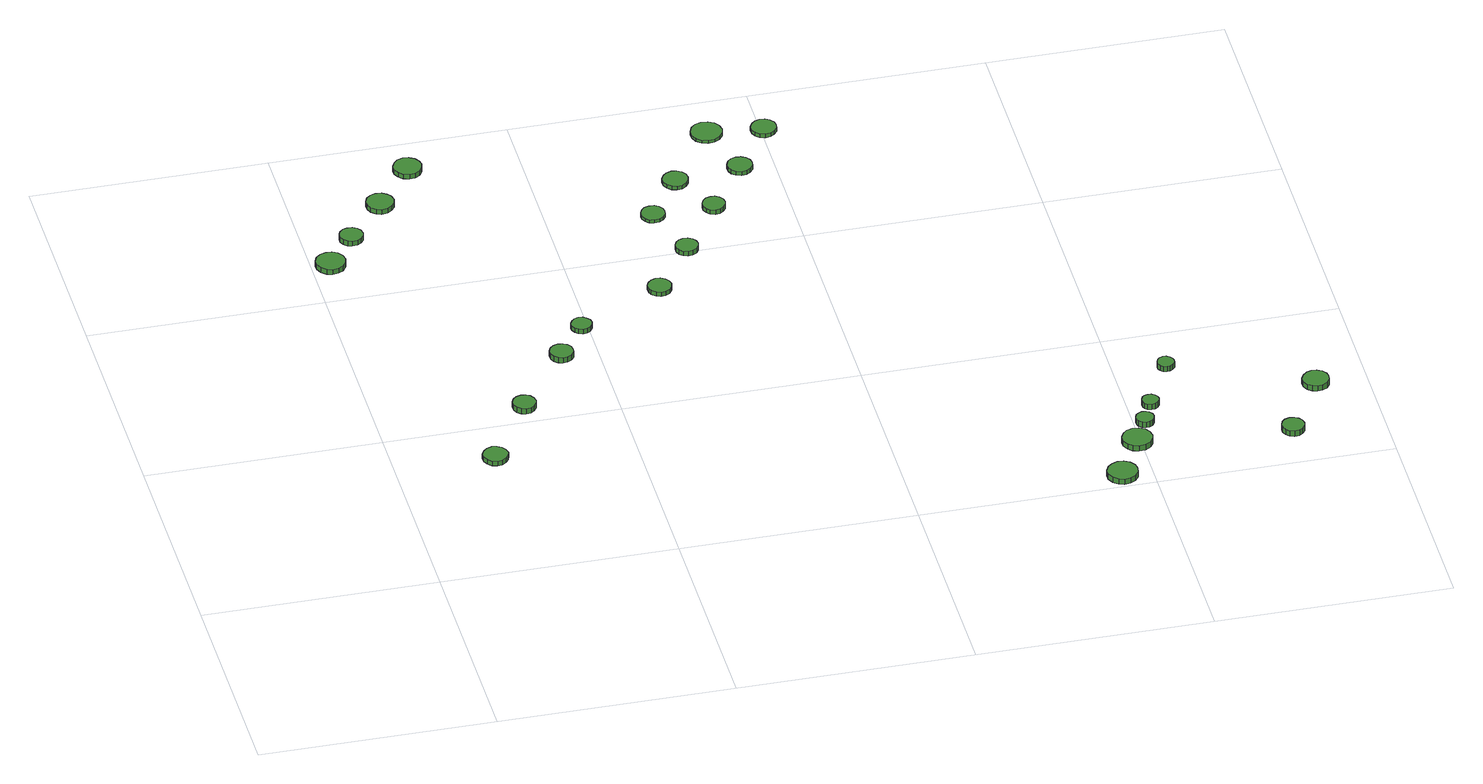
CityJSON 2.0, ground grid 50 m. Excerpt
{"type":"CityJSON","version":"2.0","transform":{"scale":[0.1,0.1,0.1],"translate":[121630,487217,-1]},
"CityObjects":{
"tree1":{"type":"SolitaryVegetationObject","attributes":{"function":"something"},"geometry":[{"type":"MultiSurface","lod":"1","boundaries":[[[0,1,2,3,4,5,6,7,8,9,10,11,12,13,14]],[[15,16,17,18,19,20,21,22,23,24,25,26,27,28,29]],[[0,29,28,1]],[[1,28,27,2]],[[2,27,26,3]],[[3,26,25,4]],[[4,25,24,5]],[[5,24,23,6]],[[6,23,22,7]],[[7,22,21,8]],[[8,21,20,9]],[[9,20,19,10]],[[10,19,18,11]],[[11,18,17,12]],[[12,17,16,13]],[[13,16,15,14]],[[14,15,29,0]]]}]},
"tree2":{"type":"SolitaryVegetationObject","attributes":{"function":"something"},"geometry":[{"type":"MultiSurface","lod":"1","boundaries":[[[30,31,32,33,34,35,36,37,38,39,40,41,42,43,44]],[[45,46,47,48,49,50,51,52,53,54,55,56,57,58,59]],[[30,59,58,31]],[[31,58,57,32]],[[32,57,56,33]],[[33,56,55,34]],[[34,55,54,35]],[[35,54,53,36]],[[36,53,52,37]],[[37,52,51,38]],[[38,51,50,39]],[[39,50,49,40]],[[40,49,48,41]],[[41,48,47,42]],[[42,47,46,43]],[[43,46,45,44]],[[44,45,59,30]]]}]},
"tree3":{"type":"SolitaryVegetationObject","attributes":{"function":"something"},"geometry":[{"type":"MultiSurface","lod":"1","boundaries":[[[60,61,62,63,64,65,66,67,68,69,70,71,72,73,74]],[[75,76,77,78,79,80,81,82,83,84,85,86,87,88,89]],[[60,89,88,61]],[[61,88,87,62]],[[62,87,86,63]],[[63,86,85,64]],[[64,85,84,65]],[[65,84,83,66]],[[66,83,82,67]],[[67,82,81,68]],[[68,81,80,69]],[[69,80,79,70]],[[70,79,78,71]],[[71,78,77,72]],[[72,77,76,73]],[[73,76,75,74]],[[74,75,89,60]]]}]},
"tree4":{"type":"SolitaryVegetationObject","attributes":{"function":"something"},"geometry":[{"type":"MultiSurface","lod":"1","boundaries":[[[90,91,92,93,94,95,96,97,98,99,100,101,102,103,104]],[[105,106,107,108,109,110,111,112,113,114,115,116,117,118,119]],[[90,119,118,91]],[[91,118,117,92]],[[92,117,116,93]],[[93,116,115,94]],[[94,115,114,95]],[[95,114,113,96]],[[96,113,112,97]],[[97,112,111,98]],[[98,111,110,99]],[[99,110,109,100]],[[100,109,108,101]],[[101,108,107,102]],[[102,107,106,103]],[[103,106,105,104]],[[104,105,119,90]]]}]},
"tree5":{"type":"SolitaryVegetationObject","attributes":{"function":"something"},"geometry":[{"type":"MultiSurface","lod":"1","boundaries":[[[120,121,122,123,124,125,126,127,128,129,130,131,132,133,134]],[[135,136,137,138,139,140,141,142,143,144,145,146,147,148,149]],[[120,149,148,121]],[[121,148,147,122]],[[122,147,146,123]],[[123,146,145,124]],[[124,145,144,125]],[[125,144,143,126]],[[126,143,142,127]],[[127,142,141,128]],[[128,141,140,129]],[[129,140,139,130]],[[130,139,138,131]],[[131,138,137,132]],[[132,137,136,133]],[[133,136,135,134]],[[134,135,149,120]]]}]},
"tree6":{"type":"SolitaryVegetationObject","attributes":{"function":"something"},"geometry":[{"type":"MultiSurface","lod":"1","boundaries":[[[150,151,152,153,154,155,156,157,158,159,160,161,162,163,164]],[[165,166,167,168,169,170,171,172,173,174,175,176,177,178,179]],[[150,179,178,151]],[[151,178,177,152]],[[152,177,176,153]],[[153,176,175,154]],[[154,175,174,155]],[[155,174,173,156]],[[156,173,172,157]],[[157,172,171,158]],[[158,171,170,159]],[[159,170,169,160]],[[160,169,168,161]],[[161,168,167,162]],[[162,167,166,163]],[[163,166,165,164]],[[164,165,179,150]]]}]},
"tree7":{"type":"SolitaryVegetationObject","attributes":{"function":"something"},"geometry":[{"type":"MultiSurface","lod":"1","boundaries":[[[180,181,182,183,184,185,186,187,188,189,190,191,192,193,194]],[[195,196,197,198,199,200,201,202,203,204,205,206,207,208,209]],[[180,209,208,181]],[[181,208,207,182]],[[182,207,206,183]],[[183,206,205,184]],[[184,205,204,185]],[[185,204,203,186]],[[186,203,202,187]],[[187,202,201,188]],[[188,201,200,189]],[[189,200,199,190]],[[190,199,198,191]],[[191,198,197,192]],[[192,197,196,193]],[[193,196,195,194]],[[194,195,209,180]]]}]},
"tree8":{"type":"SolitaryVegetationObject","attributes":{"function":"something"},"geometry":[{"type":"MultiSurface","lod":"1","boundaries":[[[210,211,212,213,214,215,216,217,218,219,220,221,222,223,224]],[[225,226,227,228,229,230,231,232,233,234,235,236,237,238,239]],[[210,239,238,211]],[[211,238,237,212]],[[212,237,236,213]],[[213,236,235,214]],[[214,235,234,215]],[[215,234,233,216]],[[216,233,232,217]],[[217,232,231,218]],[[218,231,230,219]],[[219,230,229,220]],[[220,229,228,221]],[[221,228,227,222]],[[222,227,226,223]],[[223,226,225,224]],[[224,225,239,210]]]}]},
"tree9":{"type":"SolitaryVegetationObject","attributes":{"function":"something"},"geometry":[{"type":"MultiSurface","lod":"1","boundaries":[[[240,241,242,243,244,245,246,247,248,249,250,251,252,253,254]],[[255,256,257,258,259,260,261,262,263,264,265,266,267,268,269]],[[240,269,268,241]],[[241,268,267,242]],[[242,267,266,243]],[[243,266,265,244]],[[244,265,264,245]],[[245,264,263,246]],[[246,263,262,247]],[[247,262,261,248]],[[248,261,260,249]],[[249,260,259,250]],[[250,259,258,251]],[[251,258,257,252]],[[252,257,256,253]],[[253,256,255,254]],[[254,255,269,240]]]}]},
"tree10":{"type":"SolitaryVegetationObject","attributes":{"function":"something"},"geometry":[{"type":"MultiSurface","lod":"1","boundaries":[[[270,271,272,273,274,275,276,277,278,279,280,281,282,283,284]],[[285,286,287,288,289,290,291,292,293,294,295,296,297,298,299]],[[270,299,298,271]],[[271,298,297,272]],[[272,297,296,273]],[[273,296,295,274]],[[274,295,294,275]],[[275,294,293,276]],[[276,293,292,277]],[[277,292,291,278]],[[278,291,290,279]],[[279,290,289,280]],[[280,289,288,281]],[[281,288,287,282]],[[282,287,286,283]],[[283,286,285,284]],[[284,285,299,270]]]}]},
"tree11":{"type":"SolitaryVegetationObject","attributes":{"function":"something"},"geometry":[{"type":"MultiSurface","lod":"1","boundaries":[[[300,301,302,303,304,305,306,307,308,309,310,311,312,313,314]],[[315,316,317,318,319,320,321,322,323,324,325,326,327,328,329]],[[300,329,328,301]],[[301,328,327,302]],[[302,327,326,303]],[[303,326,325,304]],[[304,325,324,305]],[[305,324,323,306]],[[306,323,322,307]],[[307,322,321,308]],[[308,321,320,309]],[[309,320,319,310]],[[310,319,318,311]],[[311,318,317,312]],[[312,317,316,313]],[[313,316,315,314]],[[314,315,329,300]]]}]},
"tree12":{"type":"SolitaryVegetationObject","attributes":{"function":"something"},"geometry":[{"type":"MultiSurface","lod":"1","boundaries":[[[330,331,332,333,334,335,336,337,338,339,340,341,342,343,344]],[[345,346,347,348,349,350,351,352,353,354,355,356,357,358,359]],[[330,359,358,331]],[[331,358,357,332]],[[332,357,356,333]],[[333,356,355,334]],[[334,355,354,335]],[[335,354,353,336]],[[336,353,352,337]],[[337,352,351,338]],[[338,351,350,339]],[[339,350,349,340]],[[340,349,348,341]],[[341,348,347,342]],[[342,347,346,343]],[[343,346,345,344]],[[344,345,359,330]]]}]},
"tree13":{"type":"SolitaryVegetationObject","attributes":{"function":"something"},"geometry":[{"type":"MultiSurface","lod":"1","boundaries":[[[360,361,362,363,364,365,366,367,368,369,370,371,372,373,374]],[[375,376,377,378,379,380,381,382,383,384,385,386,387,388,389]],[[360,389,388,361]],[[361,388,387,362]],[[362,387,386,363]],[[363,386,385,364]],[[364,385,384,365]],[[365,384,383,366]],[[366,383,382,367]],[[367,382,381,368]],[[368,381,380,369]],[[369,380,379,370]],[[370,379,378,371]],[[371,378,377,372]],[[372,377,376,373]],[[373,376,375,374]],[[374,375,389,360]]]}]},
"tree14":{"type":"SolitaryVegetationObject","attributes":{"function":"something"},"geometry":[{"type":"MultiSurface","lod":"1","boundaries":[[[390,391,392,393,394,395,396,397,398,399,400,401,402,403,404]],[[405,406,407,408,409,410,411,412,413,414,415,416,417,418,419]],[[390,419,418,391]],[[391,418,417,392]],[[392,417,416,393]],[[393,416,415,394]],[[394,415,414,395]],[[395,414,413,396]],[[396,413,412,397]],[[397,412,411,398]],[[398,411,410,399]],[[399,410,409,400]],[[400,409,408,401]],[[401,408,407,402]],[[402,407,406,403]],[[403,406,405,404]],[[404,405,419,390]]]}]},
"tree15":{"type":"SolitaryVegetationObject","attributes":{"function":"something"},"geometry":[{"type":"MultiSurface","lod":"1","boundaries":[[[420,421,422,423,424,425,426,427,428,429,430,431,432,433,434]],[[435,436,437,438,439,440,441,442,443,444,445,446,447,448,449]],[[420,449,448,421]],[[421,448,447,422]],[[422,447,446,423]],[[423,446,445,424]],[[424,445,444,425]],[[425,444,443,426]],[[426,443,442,427]],[[427,442,441,428]],[[428,441,440,429]],[[429,440,439,430]],[[430,439,438,431]],[[431,438,437,432]],[[432,437,436,433]],[[433,436,435,434]],[[434,435,449,420]]]}]},
"tree16":{"type":"SolitaryVegetationObject","attributes":{"function":"something"},"geometry":[{"type":"MultiSurface","lod":"1","boundaries":[[[450,451,452,453,454,455,456,457,458,459,460,461,462,463,464]],[[465,466,467,468,469,470,471,472,473,474,475,476,477,478,479]],[[450,479,478,451]],[[451,478,477,452]],[[452,477,476,453]],[[453,476,475,454]],[[454,475,474,455]],[[455,474,473,456]],[[456,473,472,457]],[[457,472,471,458]],[[458,471,470,459]],[[459,470,469,460]],[[460,469,468,461]],[[461,468,467,462]],[[462,467,466,463]],[[463,466,465,464]],[[464,465,479,450]]]}]},
"tree17":{"type":"SolitaryVegetationObject","attributes":{"function":"something"},"geometry":[{"type":"MultiSurface","lod":"1","boundaries":[[[480,481,482,483,484,485,486,487,488,489,490,491,492,493,494]],[[495,496,497,498,499,500,501,502,503,504,505,506,507,508,509]],[[480,509,508,481]],[[481,508,507,482]],[[482,507,506,483]],[[483,506,505,484]],[[484,505,504,485]],[[485,504,503,486]],[[486,503,502,487]],[[487,502,501,488]],[[488,501,500,489]],[[489,500,499,490]],[[490,499,498,491]],[[491,498,497,492]],[[492,497,496,493]],[[493,496,495,494]],[[494,495,509,480]]]}]},
"tree18":{"type":"SolitaryVegetationObject","attributes":{"function":"something"},"geometry":[{"type":"MultiSurface","lod":"1","boundaries":[[[510,511,512,513,514,515,516,517,518,519,520,521,522,523,524]],[[525,526,527,528,529,530,531,532,533,534,535,536,537,538,539]],[[510,539,538,511]],[[511,538,537,512]],[[512,537,536,513]],[[513,536,535,514]],[[514,535,534,515]],[[515,534,533,516]],[[516,533,532,517]],[[517,532,531,518]],[[518,531,530,519]],[[519,530,529,520]],[[520,529,528,521]],[[521,528,527,522]],[[522,527,526,523]],[[523,526,525,524]],[[524,525,539,510]]]}]},
"tree19":{"type":"SolitaryVegetationObject","attributes":{"function":"something"},"geometry":[{"type":"MultiSurface","lod":"1","boundaries":[[[540,541,542,543,544,545,546,547,548,549,550,551,552,553,554]],[[555,556,557,558,559,560,561,562,563,564,565,566,567,568,569]],[[540,569,568,541]],[[541,568,567,542]],[[542,567,566,543]],[[543,566,565,544]],[[544,565,564,545]],[[545,564,563,546]],[[546,563,562,547]],[[547,562,561,548]],[[548,561,560,549]],[[549,560,559,550]],[[550,559,558,551]],[[551,558,557,552]],[[552,557,556,553]],[[553,556,555,554]],[[554,555,569,540]]]}]},
"tree20":{"type":"SolitaryVegetationObject","attributes":{"function":"something"},"geometry":[{"type":"MultiSurface","lod":"1","boundaries":[[[570,571,572,573,574,575,576,577,578,579,580,581,582,583,584]],[[585,586,587,588,589,590,591,592,593,594,595,596,597,598,599]],[[570,599,598,571]],[[571,598,597,572]],[[572,597,596,573]],[[573,596,595,574]],[[574,595,594,575]],[[575,594,593,576]],[[576,593,592,577]],[[577,592,591,578]],[[578,591,590,579]],[[579,590,589,580]],[[580,589,588,581]],[[581,588,587,582]],[[582,587,586,583]],[[583,586,585,584]],[[584,585,599,570]]]}]},
"tree21":{"type":"SolitaryVegetationObject","attributes":{"function":"something"},"geometry":[{"type":"MultiSurface","lod":"1","boundaries":[[[600,601,602,603,604,605,606,607,608,609,610,611,612,613,614]],[[615,616,617,618,619,620,621,622,623,624,625,626,627,628,629]],[[600,629,628,601]],[[601,628,627,602]],[[602,627,626,603]],[[603,626,625,604]],[[604,625,624,605]],[[605,624,623,606]],[[606,623,622,607]],[[607,622,621,608]],[[608,621,620,609]],[[609,620,619,610]],[[610,619,618,611]],[[611,618,617,612]],[[612,617,616,613]],[[613,616,615,614]],[[614,615,629,600]]]}]},
"tree22":{"type":"SolitaryVegetationObject","attributes":{"function":"something"},"geometry":[{"type":"MultiSurface","lod":"1","boundaries":[[[630,631,632,633,634,635,636,637,638,639,640,641,642,643,644]],[[645,646,647,648,649,650,651,652,653,654,655,656,657,658,659]],[[630,659,658,631]],[[631,658,657,632]],[[632,657,656,633]],[[633,656,655,634]],[[634,655,654,635]],[[635,654,653,636]],[[636,653,652,637]],[[637,652,651,638]],[[638,651,650,639]],[[639,650,649,640]],[[640,649,648,641]],[[641,648,647,642]],[[642,647,646,643]],[[643,646,645,644]],[[644,645,659,630]]]}]},
"tree23":{"type":"SolitaryVegetationObject","attributes":{"function":"something"},"geometry":[{"type":"MultiSurface","lod":"1","boundaries":[[[660,661,662,663,664,665,666,667,668,669,670,671,672,673,674]],[[675,676,677,678,679,680,681,682,683,684,685,686,687,688,689]],[[660,689,688,661]],[[661,688,687,662]],[[662,687,686,663]],[[663,686,685,664]],[[664,685,684,665]],[[665,684,683,666]],[[666,683,682,667]],[[667,682,681,668]],[[668,681,680,669]],[[669,680,679,670]],[[670,679,678,671]],[[671,678,677,672]],[[672,677,676,673]],[[673,676,675,674]],[[674,675,689,660]]]}]}
},
"vertices":[
[237,392,17],[234,403,17],[228,412,17],[218,417,17],[208,419,17],[197,415,17],[189,408,17],[184,398,17],[184,387,17],[189,377,17],[197,369,17],[208,366,17],[218,367,17],[228,373,17],[234,381,17],[234,381,6],[228,373,6],[218,367,6],[208,366,6],[197,369,6],[189,377,6],[184,387,6],[184,398,6],[189,408,6],[197,415,6],[208,419,6],[218,417,6],[228,412,6],[234,403,6],[237,392,6],
[72,1123,18],[69,1136,18],[61,1147,18],[50,1153,18],[37,1154,18],[25,1150,18],[15,1142,18],[10,1130,18],[10,1117,18],[15,1105,18],[25,1096,18],[37,1092,18],[50,1094,18],[61,1100,18],[69,1111,18],[69,1111,6],[61,1100,6],[50,1094,6],[37,1092,6],[25,1096,6],[15,1105,6],[10,1117,6],[10,1130,6],[15,1142,6],[25,1150,6],[37,1154,6],[50,1153,6],[61,1147,6],[69,1136,6],[72,1123,6],
[127,1203,18],[125,1213,18],[119,1221,18],[110,1226,18],[99,1227,18],[90,1224,18],[82,1217,18],[78,1208,18],[78,1198,18],[82,1189,18],[90,1182,18],[99,1179,18],[110,1180,18],[119,1185,18],[125,1193,18],[125,1193,6],[119,1185,6],[110,1180,6],[99,1179,6],[90,1182,6],[82,1189,6],[78,1198,6],[78,1208,6],[82,1217,6],[90,1224,6],[99,1227,6],[110,1226,6],[119,1221,6],[125,1213,6],[127,1203,6],
[332,548,22],[330,558,22],[324,567,22],[316,572,22],[306,573,22],[296,570,22],[288,563,22],[284,554,22],[284,543,22],[288,534,22],[296,527,22],[306,524,22],[316,525,22],[324,530,22],[330,539,22],[330,539,9],[324,530,9],[316,525,9],[306,524,9],[296,527,9],[288,534,9],[284,543,9],[284,554,9],[288,563,9],[296,570,9],[306,573,9],[316,572,9],[324,567,9],[330,558,9],[332,548,9],
[216,1303,17],[213,1315,17],[206,1324,17],[196,1330,17],[183,1332,17],[172,1328,17],[163,1320,17],[158,1309,17],[158,1296,17],[163,1285,17],[172,1277,17],[183,1273,17],[196,1275,17],[206,1281,17],[213,1291,17],[213,1291,6],[206,1281,6],[196,1275,6],[183,1273,6],[172,1277,6],[163,1285,6],[158,1296,6],[158,1309,6],[163,1320,6],[172,1328,6],[183,1332,6],[196,1330,6],[206,1324,6],[213,1315,6],[216,1303,6],
[447,702,23],[445,713,23],[439,721,23],[430,726,23],[420,727,23],[410,724,23],[402,717,23],[398,708,23],[398,697,23],[402,688,23],[410,681,23],[420,678,23],[430,679,23],[439,684,23],[445,692,23],[445,692,10],[439,684,10],[430,679,10],[420,678,10],[410,681,10],[402,688,10],[398,697,10],[398,708,10],[402,717,10],[410,724,10],[420,727,10],[430,726,10],[439,721,10],[445,713,10],[447,702,10],
[299,1408,18],[296,1420,18],[289,1430,18],[278,1436,18],[266,1438,18],[254,1434,18],[245,1425,18],[240,1414,18],[240,1401,18],[245,1390,18],[254,1382,18],[266,1378,18],[278,1379,18],[289,1385,18],[296,1396,18],[296,1396,7],[289,1385,7],[278,1379,7],[266,1378,7],[254,1382,7],[245,1390,7],[240,1401,7],[240,1414,7],[245,1425,7],[254,1434,7],[266,1438,7],[278,1436,7],[289,1430,7],[296,1420,7],[299,1408,7],
[508,794,17],[506,803,17],[500,810,17],[493,815,17],[484,816,17],[475,813,17],[469,807,17],[465,799,17],[465,790,17],[469,782,17],[475,776,17],[484,773,17],[493,774,17],[500,778,17],[506,786,17],[506,786,6],[500,778,6],[493,774,6],[484,773,6],[475,776,6],[469,782,6],[465,790,6],[465,799,6],[469,807,6],[475,813,6],[484,816,6],[493,815,6],[500,810,6],[506,803,6],[508,794,6],
[697,888,16],[694,898,16],[688,906,16],[679,912,16],[669,913,16],[659,909,16],[651,902,16],[647,893,16],[647,882,16],[651,873,16],[659,866,16],[669,862,16],[679,864,16],[688,869,16],[694,877,16],[694,877,6],[688,869,6],[679,864,6],[669,862,6],[659,866,6],[651,873,6],[647,882,6],[647,893,6],[651,902,6],[659,909,6],[669,913,6],[679,912,6],[688,906,6],[694,898,6],[697,888,6],
[743,1139,14],[741,1149,14],[735,1158,14],[726,1163,14],[715,1164,14],[705,1161,14],[698,1154,14],[693,1144,14],[693,1134,14],[698,1124,14],[705,1117,14],[715,1114,14],[726,1115,14],[735,1120,14],[741,1128,14],[741,1128,6],[735,1120,6],[726,1115,6],[715,1114,6],[705,1117,6],[698,1124,6],[693,1134,6],[693,1144,6],[698,1154,6],[705,1161,6],[715,1164,6],[726,1163,6],[735,1158,6],[741,1149,6],[743,1139,6],
[782,1011,17],[780,1020,17],[774,1028,17],[765,1033,17],[755,1034,17],[746,1031,17],[739,1025,17],[735,1016,17],[735,1006,17],[739,996,17],[746,990,17],[755,987,17],[765,988,17],[774,993,17],[780,1001,17],[780,1001,6],[774,993,6],[765,988,6],[755,987,6],[746,990,6],[739,996,6],[735,1006,6],[735,1016,6],[739,1025,6],[746,1031,6],[755,1034,6],[765,1033,6],[774,1028,6],[780,1020,6],[782,1011,6],
[817,1243,15],[814,1254,15],[808,1263,15],[798,1269,15],[787,1270,15],[776,1266,15],[768,1259,15],[763,1249,15],[763,1237,15],[768,1227,15],[776,1219,15],[787,1216,15],[798,1217,15],[808,1223,15],[814,1232,15],[814,1232,6],[808,1223,6],[798,1217,6],[787,1216,6],[776,1219,6],[768,1227,6],[763,1237,6],[763,1249,6],[768,1259,6],[776,1266,6],[787,1270,6],[798,1269,6],[808,1263,6],[814,1254,6],[817,1243,6],
[869,1139,17],[867,1149,17],[861,1157,17],[853,1162,17],[843,1163,17],[833,1160,17],[826,1153,17],[822,1144,17],[822,1134,17],[826,1125,17],[833,1118,17],[843,1115,17],[853,1116,17],[861,1121,17],[867,1129,17],[867,1129,6],[861,1121,6],[853,1116,6],[843,1115,6],[833,1118,6],[826,1125,6],[822,1134,6],[822,1144,6],[826,1153,6],[833,1160,6],[843,1163,6],[853,1162,6],[861,1157,6],[867,1149,6],[869,1139,6],
[955,1261,15],[953,1272,15],[946,1281,15],[937,1286,15],[926,1287,15],[915,1284,15],[907,1276,15],[903,1266,15],[903,1255,15],[907,1245,15],[915,1238,15],[926,1234,15],[937,1236,15],[946,1241,15],[953,1250,15],[953,1250,6],[946,1241,6],[937,1236,6],[926,1234,6],[915,1238,6],[907,1245,6],[903,1255,6],[903,1266,6],[907,1276,6],[915,1284,6],[926,1287,6],[937,1286,6],[946,1281,6],[953,1272,6],[955,1261,6],
[923,1391,13],[920,1405,13],[912,1416,13],[900,1423,13],[886,1424,13],[873,1420,13],[863,1411,13],[858,1398,13],[858,1384,13],[863,1372,13],[873,1363,13],[886,1359,13],[900,1360,13],[912,1367,13],[920,1378,13],[920,1378,6],[912,1367,6],[900,1360,6],[886,1359,6],[873,1363,6],[863,1372,6],[858,1384,6],[858,1398,6],[863,1411,6],[873,1420,6],[886,1424,6],[900,1423,6],[912,1416,6],[920,1405,6],[923,1391,6],
[1033,1377,15],[1031,1388,15],[1024,1397,15],[1015,1403,15],[1003,1404,15],[993,1400,15],[985,1393,15],[980,1383,15],[980,1372,15],[985,1361,15],[993,1354,15],[1003,1351,15],[1015,1352,15],[1024,1357,15],[1031,1366,15],[1031,1366,6],[1024,1357,6],[1015,1352,6],[1003,1351,6],[993,1354,6],[985,1361,6],[980,1372,6],[980,1383,6],[985,1393,6],[993,1400,6],[1003,1404,6],[1015,1403,6],[1024,1397,6],[1031,1388,6],[1033,1377,6],
[1468,38,19],[1466,51,19],[1458,62,19],[1446,68,19],[1433,70,19],[1421,65,19],[1411,57,19],[1405,45,19],[1405,31,19],[1411,19,19],[1421,10,19],[1433,6,19],[1446,8,19],[1458,14,19],[1466,25,19],[1466,25,6],[1458,14,6],[1446,8,6],[1433,6,6],[1421,10,6],[1411,19,6],[1405,31,6],[1405,45,6],[1411,57,6],[1421,65,6],[1433,70,6],[1446,68,6],[1458,62,6],[1466,51,6],[1468,38,6],
[1524,142,20],[1521,155,20],[1514,166,20],[1502,172,20],[1489,174,20],[1476,170,20],[1467,161,20],[1461,149,20],[1461,136,20],[1467,123,20],[1476,115,20],[1489,111,20],[1502,112,20],[1514,119,20],[1521,129,20],[1521,129,7],[1514,119,7],[1502,112,7],[1489,111,7],[1476,115,7],[1467,123,7],[1461,136,7],[1461,149,7],[1467,161,7],[1476,170,7],[1489,174,7],[1502,172,7],[1514,166,7],[1521,155,7],[1524,142,7],
[1543,206,20],[1541,214,20],[1536,221,20],[1529,225,20],[1521,226,20],[1514,223,20],[1508,218,20],[1505,210,20],[1505,202,20],[1508,195,20],[1514,190,20],[1521,187,20],[1529,188,20],[1536,192,20],[1541,199,20],[1541,199,7],[1536,192,7],[1529,188,7],[1521,187,7],[1514,190,7],[1508,195,7],[1505,202,7],[1505,210,7],[1508,218,7],[1514,223,7],[1521,226,7],[1529,225,7],[1536,221,7],[1541,214,7],[1543,206,7],
[1566,262,21],[1565,269,21],[1560,275,21],[1554,279,21],[1546,280,21],[1539,278,21],[1534,273,21],[1531,266,21],[1531,258,21],[1534,251,21],[1539,246,21],[1546,244,21],[1554,245,21],[1560,249,21],[1565,255,21],[1565,255,8],[1560,249,8],[1554,245,8],[1546,244,8],[1539,246,8],[1534,251,8],[1531,258,8],[1531,266,8],[1534,273,8],[1539,278,8],[1546,280,8],[1554,279,8],[1560,275,8],[1565,269,8],[1566,262,8],
[1626,381,23],[1625,388,23],[1620,394,23],[1614,398,23],[1607,399,23],[1599,396,23],[1594,391,23],[1591,384,23],[1591,377,23],[1594,370,23],[1599,365,23],[1607,363,23],[1614,363,23],[1620,367,23],[1625,373,23],[1625,373,10],[1620,367,10],[1614,363,10],[1607,363,10],[1599,365,10],[1594,370,10],[1591,377,10],[1591,384,10],[1594,391,10],[1599,396,10],[1607,399,10],[1614,398,10],[1620,394,10],[1625,388,10],[1626,381,10],
[1834,110,21],[1832,120,21],[1826,128,21],[1818,133,21],[1808,134,21],[1798,131,21],[1791,124,21],[1787,115,21],[1787,105,21],[1791,96,21],[1798,89,21],[1808,86,21],[1818,87,21],[1826,92,21],[1832,100,21],[1832,100,8],[1826,92,8],[1818,87,8],[1808,86,8],[1798,89,8],[1791,96,8],[1787,105,8],[1787,115,8],[1791,124,8],[1798,131,8],[1808,134,8],[1818,133,8],[1826,128,8],[1832,120,8],[1834,110,8],
[1919,252,24],[1917,263,24],[1910,273,24],[1900,278,24],[1889,280,24],[1878,276,24],[1869,268,24],[1864,258,24],[1864,246,24],[1869,235,24],[1878,228,24],[1889,224,24],[1900,225,24],[1910,231,24],[1917,240,24],[1917,240,11],[1910,231,11],[1900,225,11],[1889,224,11],[1878,228,11],[1869,235,11],[1864,246,11],[1864,258,11],[1869,268,11],[1878,276,11],[1889,280,11],[1900,278,11],[1910,273,11],[1917,263,11],[1919,252,11]
]}
